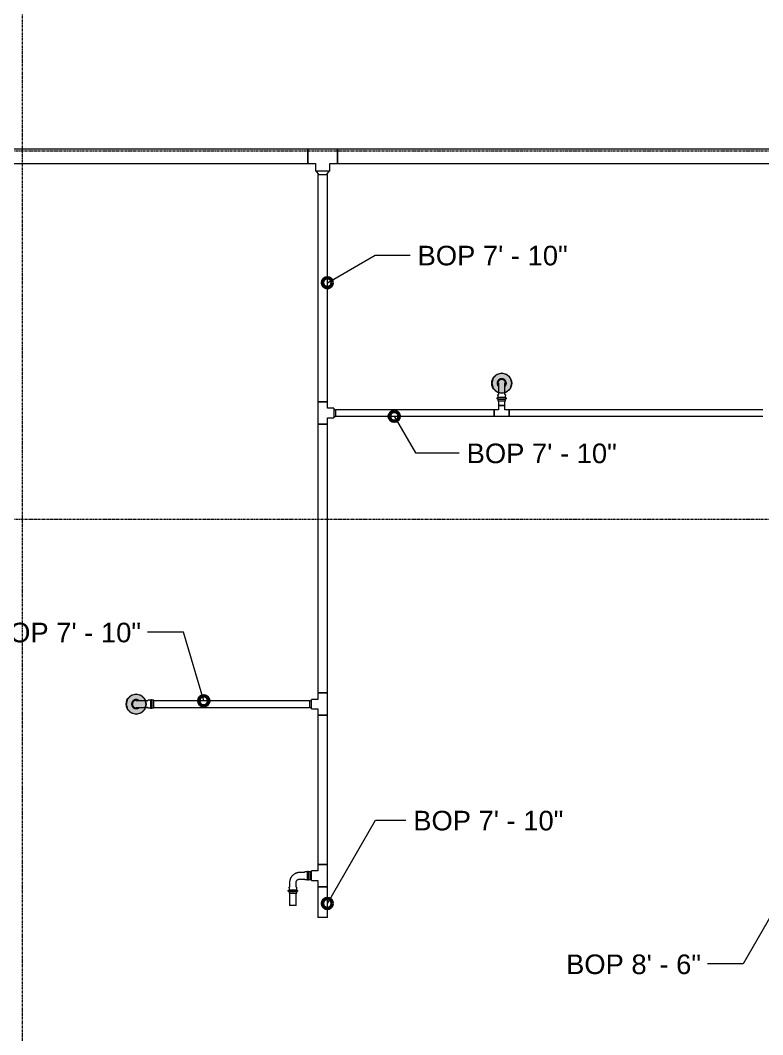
# Model space of a CAD drawing. Header units: inches. Extents: x -3679 to 241, y -496 to 1784.
# Drawn here: x -1012.4 to -863.2, y 95.4 to 299.3 of the extents above; entities that cross this region are included whole.
import ezdxf

# ---------------------------------------------------------------- set-up
doc = ezdxf.new("R2010")
doc.units = ezdxf.units.IN
doc.header["$MEASUREMENT"] = 0
doc.linetypes.add('Grid Line', pattern=[0.875, 0.5, -0.125, 0.125, -0.125])
for name, color, linetype, lineweight in [('A-ANNO-NOTE', 250, 'Continuous', 9), ('G-ANNO-DIMS', 251, 'Continuous', 9), ('P-PIPE', 1, 'Continuous', 9), ('P-PIPE-CNTR', 1, 'Continuous', 9), ('S-GRID', 8, 'Continuous', 9)]:
    doc.layers.add(name, color=color, linetype=linetype, lineweight=lineweight)
doc.styles.add('Arial', font='arial.ttf', dxfattribs={"height": 3.934132})

# ---------------------------------------------------------------- blocks, each defined once
blk = doc.blocks.new('Victaulic-VicPress316-Elbow 90-45deg Style P568_P571 - Standard-V1-SECOND LEVEL')
at = {"layer": 'P-PIPE'}
for p, q in [((-0.77, 3.52), (-0.77, 3.18)), ((0.77, 3.52), (-0.77, 3.52)), ((-0.77, 3.18), (0.77, 3.18)), ((-0.77, 2.89), (-0.77, 2.44)), ((-0.77, 2.89), (0.77, 2.89)), ((-0.66, 2.28), (-0.66, 1.39)), ((0.66, 1.39), (0.66, 2.28)), ((0.77, 3.18), (0.77, 3.52)), ((0.77, 2.44), (0.77, 2.89)), ((-3.18, 0.77), (-3.52, 0.77)), ((-3.52, 0.77), (-3.52, -0.77)), ((-3.18, -0.77), (-3.18, 0.77)), ((-2.44, 0.77), (-2.89, 0.77)), ((-2.89, -0.77), (-2.89, 0.77)), ((-1.39, 0.66), (-2.28, 0.66)), ((-3.52, -0.77), (-3.18, -0.77)), ((-2.89, -0.77), (-2.44, -0.77)), ((-2.28, -0.66), (-1.39, -0.66))]:
    blk.add_line(p, q, dxfattribs=at)
at = {"layer": 'P-PIPE', "flags": 128}
for points in [[(-0.77, 2.89), (-0.77, 2.89), (-0.78, 2.89), (-0.78, 2.89), (-0.79, 2.89), (-0.8, 2.89), (-0.8, 2.89), (-0.81, 2.9), (-0.81, 2.9), (-0.82, 2.9), (-0.82, 2.9), (-0.83, 2.9), (-0.83, 2.91), (-0.84, 2.91), (-0.84, 2.91), (-0.85, 2.92), (-0.85, 2.92), (-0.86, 2.92), (-0.86, 2.93), (-0.87, 2.93), (-0.87, 2.93), (-0.87, 2.94), (-0.88, 2.94), (-0.88, 2.95), (-0.89, 2.95), (-0.89, 2.96), (-0.89, 2.96), (-0.89, 2.97), (-0.9, 2.97), (-0.9, 2.98), (-0.9, 2.98), (-0.9, 2.99), (-0.91, 2.99), (-0.91, 3), (-0.91, 3.01), (-0.91, 3.01), (-0.91, 3.02), (-0.91, 3.02), (-0.91, 3.03), (-0.91, 3.03), (-0.91, 3.04), (-0.91, 3.05), (-0.91, 3.05), (-0.91, 3.06), (-0.91, 3.06), (-0.91, 3.07), (-0.91, 3.07), (-0.91, 3.08), (-0.9, 3.09), (-0.9, 3.09), (-0.9, 3.1), (-0.9, 3.1), (-0.89, 3.11), (-0.89, 3.11), (-0.89, 3.12), (-0.88, 3.12), (-0.88, 3.13), (-0.88, 3.13), (-0.87, 3.14), (-0.87, 3.14), (-0.86, 3.14), (-0.86, 3.15), (-0.86, 3.15), (-0.85, 3.15), (-0.85, 3.16), (-0.84, 3.16), (-0.84, 3.16), (-0.83, 3.17), (-0.83, 3.17), (-0.82, 3.17), (-0.82, 3.17), (-0.81, 3.17), (-0.8, 3.18), (-0.8, 3.18), (-0.79, 3.18), (-0.79, 3.18), (-0.78, 3.18), (-0.78, 3.18), (-0.77, 3.18), (-0.77, 3.18)], [(0.77, 3.18), (0.77, 3.18), (0.76, 3.18), (0.76, 3.18), (0.76, 3.18), (0.75, 3.18), (0.74, 3.18), (0.74, 3.18), (0.73, 3.18), (0.72, 3.18), (0.71, 3.18), (0.69, 3.18), (0.68, 3.18), (0.67, 3.18), (0.65, 3.18), (0.63, 3.18), (0.61, 3.18), (0.6, 3.18), (0.58, 3.18), (0.56, 3.18), (0.53, 3.18), (0.51, 3.18), (0.49, 3.18), (0.46, 3.18), (0.44, 3.18), (0.41, 3.18), (0.39, 3.18), (0.36, 3.18), (0.33, 3.18), (0.31, 3.18), (0.28, 3.18), (0.25, 3.18), (0.22, 3.18), (0.19, 3.18), (0.16, 3.18), (0.13, 3.18), (0.1, 3.18), (0.07, 3.18), (0.04, 3.18), (0.01, 3.18), (-0.02, 3.18), (-0.05, 3.18), (-0.08, 3.18), (-0.11, 3.18), (-0.14, 3.18), (-0.17, 3.18), (-0.2, 3.18), (-0.23, 3.18), (-0.26, 3.18), (-0.29, 3.18), (-0.32, 3.18), (-0.35, 3.18), (-0.37, 3.18), (-0.4, 3.18), (-0.43, 3.18), (-0.45, 3.18), (-0.48, 3.18), (-0.5, 3.18), (-0.52, 3.18), (-0.54, 3.18), (-0.57, 3.18), (-0.59, 3.18), (-0.6, 3.18), (-0.62, 3.18), (-0.64, 3.18), (-0.66, 3.18), (-0.67, 3.18), (-0.69, 3.18), (-0.7, 3.18), (-0.71, 3.18), (-0.72, 3.18), (-0.73, 3.18), (-0.74, 3.18), (-0.75, 3.18), (-0.75, 3.18), (-0.76, 3.18), (-0.76, 3.18), (-0.77, 3.18), (-0.77, 3.18), (-0.77, 3.18)], [(-0.77, 3.18), (-0.77, 3.18), (-0.76, 3.18), (-0.76, 3.18), (-0.76, 3.18), (-0.75, 3.18), (-0.74, 3.18), (-0.74, 3.18), (-0.73, 3.18)], [(-0.77, 2.89), (-0.77, 2.89), (-0.76, 2.89), (-0.76, 2.89), (-0.76, 2.89), (-0.75, 2.89), (-0.74, 2.89), (-0.74, 2.89), (-0.73, 2.89), (-0.72, 2.89), (-0.71, 2.89), (-0.69, 2.89), (-0.68, 2.89), (-0.67, 2.89), (-0.65, 2.89), (-0.63, 2.89), (-0.61, 2.89), (-0.6, 2.89), (-0.58, 2.89), (-0.56, 2.89), (-0.53, 2.89), (-0.51, 2.89), (-0.49, 2.89), (-0.46, 2.89), (-0.44, 2.89), (-0.41, 2.89), (-0.39, 2.89), (-0.36, 2.89), (-0.33, 2.89), (-0.31, 2.89), (-0.28, 2.89), (-0.25, 2.89), (-0.22, 2.89), (-0.19, 2.89), (-0.16, 2.89), (-0.13, 2.89), (-0.1, 2.89), (-0.07, 2.89), (-0.04, 2.89), (-0.01, 2.89), (0.02, 2.89), (0.05, 2.89), (0.08, 2.89), (0.11, 2.89), (0.14, 2.89), (0.17, 2.89), (0.2, 2.89), (0.23, 2.89), (0.26, 2.89), (0.29, 2.89), (0.32, 2.89), (0.35, 2.89), (0.37, 2.89), (0.4, 2.89), (0.43, 2.89), (0.45, 2.89), (0.48, 2.89), (0.5, 2.89), (0.52, 2.89), (0.54, 2.89), (0.57, 2.89), (0.59, 2.89), (0.6, 2.89), (0.62, 2.89), (0.64, 2.89), (0.66, 2.89), (0.67, 2.89), (0.69, 2.89), (0.7, 2.89), (0.71, 2.89), (0.72, 2.89), (0.73, 2.89), (0.74, 2.89), (0.75, 2.89), (0.75, 2.89), (0.76, 2.89), (0.76, 2.89), (0.77, 2.89), (0.77, 2.89), (0.77, 2.89)], [(-0.72, 2.89), (-0.73, 2.89), (-0.74, 2.89), (-0.75, 2.89), (-0.75, 2.89), (-0.76, 2.89), (-0.76, 2.89), (-0.77, 2.89), (-0.77, 2.89), (-0.77, 2.89)], [(-0.66, 2.22), (-0.67, 2.23), (-0.67, 2.23), (-0.68, 2.24), (-0.69, 2.25), (-0.7, 2.26), (-0.7, 2.27), (-0.71, 2.27), (-0.72, 2.28), (-0.72, 2.29), (-0.73, 2.3), (-0.73, 2.31), (-0.74, 2.32), (-0.74, 2.33), (-0.75, 2.34), (-0.75, 2.35), (-0.76, 2.36), (-0.76, 2.37), (-0.76, 2.38), (-0.76, 2.39), (-0.76, 2.4), (-0.77, 2.42), (-0.77, 2.43), (-0.77, 2.44), (-0.77, 2.44)], [(0.77, 2.44), (0.77, 2.43), (0.77, 2.42), (0.76, 2.41), (0.76, 2.4), (0.76, 2.38), (0.76, 2.37), (0.76, 2.36), (0.75, 2.35), (0.75, 2.34), (0.74, 2.33), (0.74, 2.32), (0.74, 2.31), (0.73, 2.3), (0.72, 2.29), (0.72, 2.29), (0.71, 2.28), (0.71, 2.27), (0.7, 2.26), (0.69, 2.25), (0.68, 2.24), (0.68, 2.24), (0.67, 2.23), (0.66, 2.22), (0.66, 2.22)], [(0.72, 3.18), (0.73, 3.18), (0.74, 3.18), (0.75, 3.18), (0.75, 3.18), (0.76, 3.18), (0.76, 3.18), (0.77, 3.18), (0.77, 3.18), (0.77, 3.18)], [(0.77, 2.89), (0.77, 2.89), (0.76, 2.89), (0.76, 2.89), (0.76, 2.89), (0.75, 2.89), (0.74, 2.89), (0.74, 2.89), (0.73, 2.89)], [(0.77, 3.18), (0.77, 3.18), (0.78, 3.18), (0.78, 3.18), (0.79, 3.18), (0.8, 3.18), (0.8, 3.18), (0.81, 3.18), (0.81, 3.17), (0.82, 3.17), (0.82, 3.17), (0.83, 3.17), (0.83, 3.17), (0.84, 3.16), (0.84, 3.16), (0.85, 3.16), (0.85, 3.15), (0.86, 3.15), (0.86, 3.15), (0.87, 3.14), (0.87, 3.14), (0.87, 3.13), (0.88, 3.13), (0.88, 3.12), (0.89, 3.12), (0.89, 3.11), (0.89, 3.11), (0.89, 3.1), (0.9, 3.1), (0.9, 3.09), (0.9, 3.09), (0.9, 3.08), (0.91, 3.08), (0.91, 3.07), (0.91, 3.07), (0.91, 3.06), (0.91, 3.05), (0.91, 3.05), (0.91, 3.04), (0.91, 3.04), (0.91, 3.03), (0.91, 3.03), (0.91, 3.02), (0.91, 3.01), (0.91, 3.01), (0.91, 3), (0.91, 3), (0.91, 2.99), (0.9, 2.99), (0.9, 2.98), (0.9, 2.98), (0.9, 2.97), (0.89, 2.97), (0.89, 2.96), (0.89, 2.96), (0.88, 2.95), (0.88, 2.95), (0.88, 2.94), (0.87, 2.94), (0.87, 2.93), (0.86, 2.93), (0.86, 2.92), (0.86, 2.92), (0.85, 2.92), (0.85, 2.91), (0.84, 2.91), (0.84, 2.91), (0.83, 2.91), (0.83, 2.9), (0.82, 2.9), (0.82, 2.9), (0.81, 2.9), (0.8, 2.9), (0.8, 2.89), (0.79, 2.89), (0.79, 2.89), (0.78, 2.89), (0.78, 2.89), (0.77, 2.89), (0.77, 2.89)], [(-3.18, 0.77), (-3.18, 0.77), (-3.18, 0.78), (-3.18, 0.78), (-3.18, 0.79), (-3.18, 0.8), (-3.18, 0.8), (-3.18, 0.81), (-3.17, 0.81), (-3.17, 0.82), (-3.17, 0.82), (-3.17, 0.83), (-3.17, 0.83), (-3.16, 0.84), (-3.16, 0.84), (-3.16, 0.85), (-3.15, 0.85), (-3.15, 0.86), (-3.15, 0.86), (-3.14, 0.87), (-3.14, 0.87), (-3.13, 0.87), (-3.13, 0.88), (-3.12, 0.88), (-3.12, 0.89), (-3.11, 0.89), (-3.11, 0.89), (-3.1, 0.89), (-3.1, 0.9), (-3.09, 0.9), (-3.09, 0.9), (-3.08, 0.9), (-3.08, 0.91), (-3.07, 0.91), (-3.07, 0.91), (-3.06, 0.91), (-3.05, 0.91), (-3.05, 0.91), (-3.04, 0.91), (-3.04, 0.91), (-3.03, 0.91), (-3.03, 0.91), (-3.02, 0.91), (-3.01, 0.91), (-3.01, 0.91), (-3, 0.91), (-3, 0.91), (-2.99, 0.91), (-2.99, 0.9), (-2.98, 0.9), (-2.98, 0.9), (-2.97, 0.9), (-2.97, 0.89), (-2.96, 0.89), (-2.96, 0.89), (-2.95, 0.88), (-2.95, 0.88), (-2.94, 0.88), (-2.94, 0.87), (-2.93, 0.87), (-2.93, 0.86), (-2.92, 0.86), (-2.92, 0.86), (-2.92, 0.85), (-2.91, 0.85), (-2.91, 0.84), (-2.91, 0.84), (-2.91, 0.83), (-2.9, 0.83), (-2.9, 0.82), (-2.9, 0.82), (-2.9, 0.81), (-2.9, 0.8), (-2.89, 0.8), (-2.89, 0.79), (-2.89, 0.79), (-2.89, 0.78), (-2.89, 0.78), (-2.89, 0.77), (-2.89, 0.77)], [(-3.18, 0.77), (-3.18, 0.77), (-3.18, 0.76), (-3.18, 0.76), (-3.18, 0.76), (-3.18, 0.75), (-3.18, 0.74), (-3.18, 0.74), (-3.18, 0.73), (-3.18, 0.72), (-3.18, 0.71), (-3.18, 0.69), (-3.18, 0.68), (-3.18, 0.67), (-3.18, 0.65), (-3.18, 0.63), (-3.18, 0.61), (-3.18, 0.6), (-3.18, 0.58), (-3.18, 0.56), (-3.18, 0.53), (-3.18, 0.51), (-3.18, 0.49), (-3.18, 0.46), (-3.18, 0.44), (-3.18, 0.41), (-3.18, 0.39), (-3.18, 0.36), (-3.18, 0.33), (-3.18, 0.31), (-3.18, 0.28), (-3.18, 0.25), (-3.18, 0.22), (-3.18, 0.19), (-3.18, 0.16), (-3.18, 0.13), (-3.18, 0.1), (-3.18, 0.07), (-3.18, 0.04), (-3.18, 0.01), (-3.18, -0.02), (-3.18, -0.05), (-3.18, -0.08), (-3.18, -0.11), (-3.18, -0.14), (-3.18, -0.17), (-3.18, -0.2), (-3.18, -0.23), (-3.18, -0.26), (-3.18, -0.29), (-3.18, -0.32), (-3.18, -0.35), (-3.18, -0.37), (-3.18, -0.4), (-3.18, -0.43), (-3.18, -0.45), (-3.18, -0.48), (-3.18, -0.5), (-3.18, -0.52), (-3.18, -0.54), (-3.18, -0.57), (-3.18, -0.59), (-3.18, -0.6), (-3.18, -0.62), (-3.18, -0.64), (-3.18, -0.66), (-3.18, -0.67), (-3.18, -0.69), (-3.18, -0.7), (-3.18, -0.71), (-3.18, -0.72), (-3.18, -0.73), (-3.18, -0.74), (-3.18, -0.75), (-3.18, -0.75), (-3.18, -0.76), (-3.18, -0.76), (-3.18, -0.77), (-3.18, -0.77), (-3.18, -0.77)], [(-3.18, 0.72), (-3.18, 0.73), (-3.18, 0.74), (-3.18, 0.75), (-3.18, 0.75), (-3.18, 0.76), (-3.18, 0.76), (-3.18, 0.77), (-3.18, 0.77), (-3.18, 0.77)], [(-2.89, -0.77), (-2.89, -0.77), (-2.89, -0.76), (-2.89, -0.76), (-2.89, -0.76), (-2.89, -0.75), (-2.89, -0.74), (-2.89, -0.74), (-2.89, -0.73), (-2.89, -0.72), (-2.89, -0.71), (-2.89, -0.69), (-2.89, -0.68), (-2.89, -0.67), (-2.89, -0.65), (-2.89, -0.63), (-2.89, -0.61), (-2.89, -0.6), (-2.89, -0.58), (-2.89, -0.56), (-2.89, -0.53), (-2.89, -0.51), (-2.89, -0.49), (-2.89, -0.46), (-2.89, -0.44), (-2.89, -0.41), (-2.89, -0.39), (-2.89, -0.36), (-2.89, -0.33), (-2.89, -0.31), (-2.89, -0.28), (-2.89, -0.25), (-2.89, -0.22), (-2.89, -0.19), (-2.89, -0.16), (-2.89, -0.13), (-2.89, -0.1), (-2.89, -0.07), (-2.89, -0.04), (-2.89, -0.01), (-2.89, 0.02), (-2.89, 0.05), (-2.89, 0.08), (-2.89, 0.11), (-2.89, 0.14), (-2.89, 0.17), (-2.89, 0.2), (-2.89, 0.23), (-2.89, 0.26), (-2.89, 0.29), (-2.89, 0.32), (-2.89, 0.35), (-2.89, 0.37), (-2.89, 0.4), (-2.89, 0.43), (-2.89, 0.45), (-2.89, 0.48), (-2.89, 0.5), (-2.89, 0.52), (-2.89, 0.54), (-2.89, 0.57), (-2.89, 0.59), (-2.89, 0.6), (-2.89, 0.62), (-2.89, 0.64), (-2.89, 0.66), (-2.89, 0.67), (-2.89, 0.69), (-2.89, 0.7), (-2.89, 0.71), (-2.89, 0.72), (-2.89, 0.73), (-2.89, 0.74), (-2.89, 0.75), (-2.89, 0.75), (-2.89, 0.76), (-2.89, 0.76), (-2.89, 0.77), (-2.89, 0.77), (-2.89, 0.77)], [(-2.89, 0.77), (-2.89, 0.77), (-2.89, 0.76), (-2.89, 0.76), (-2.89, 0.76), (-2.89, 0.75), (-2.89, 0.74), (-2.89, 0.74), (-2.89, 0.73)], [(-2.44, 0.77), (-2.43, 0.77), (-2.42, 0.77), (-2.41, 0.76), (-2.4, 0.76), (-2.38, 0.76), (-2.37, 0.76), (-2.36, 0.76), (-2.35, 0.75), (-2.34, 0.75), (-2.33, 0.74), (-2.32, 0.74), (-2.31, 0.74), (-2.3, 0.73), (-2.29, 0.72), (-2.29, 0.72), (-2.28, 0.71), (-2.27, 0.71), (-2.26, 0.7), (-2.25, 0.69), (-2.24, 0.68), (-2.24, 0.68), (-2.23, 0.67), (-2.22, 0.66), (-2.22, 0.66)], [(-0.66, 1.39), (-0.66, 1.36), (-0.66, 1.33), (-0.66, 1.3), (-0.67, 1.28), (-0.67, 1.25), (-0.68, 1.22), (-0.69, 1.19), (-0.69, 1.16), (-0.7, 1.13), (-0.72, 1.11), (-0.73, 1.08), (-0.74, 1.05), (-0.75, 1.03), (-0.77, 1), (-0.79, 0.98), (-0.8, 0.95), (-0.82, 0.93), (-0.84, 0.91), (-0.86, 0.89), (-0.88, 0.87), (-0.9, 0.85), (-0.92, 0.83), (-0.95, 0.81), (-0.97, 0.79), (-1, 0.77), (-1.02, 0.76), (-1.05, 0.74), (-1.07, 0.73), (-1.1, 0.72), (-1.13, 0.71), (-1.15, 0.7), (-1.18, 0.69), (-1.21, 0.68), (-1.24, 0.67), (-1.27, 0.67), (-1.3, 0.66), (-1.33, 0.66), (-1.36, 0.66), (-1.39, 0.66), (-1.39, 0.66)], [(-1.39, -0.66), (-1.31, -0.66), (-1.23, -0.65), (-1.15, -0.64), (-1.07, -0.63), (-0.99, -0.62), (-0.91, -0.6), (-0.83, -0.58), (-0.75, -0.55), (-0.67, -0.53), (-0.59, -0.5), (-0.52, -0.46), (-0.45, -0.43), (-0.37, -0.39), (-0.3, -0.34), (-0.24, -0.3), (-0.17, -0.25), (-0.1, -0.2), (-0.04, -0.15), (0.02, -0.09), (0.08, -0.04), (0.13, 0.02), (0.19, 0.09), (0.24, 0.15), (0.29, 0.22), (0.33, 0.29), (0.38, 0.35), (0.42, 0.43), (0.45, 0.5), (0.49, 0.57), (0.52, 0.65), (0.55, 0.73), (0.57, 0.81), (0.59, 0.88), (0.61, 0.96), (0.63, 1.04), (0.64, 1.13), (0.65, 1.21), (0.65, 1.29), (0.66, 1.37), (0.66, 1.39)], [(-3.18, -0.77), (-3.18, -0.77), (-3.18, -0.76), (-3.18, -0.76), (-3.18, -0.76), (-3.18, -0.75), (-3.18, -0.74), (-3.18, -0.74), (-3.18, -0.73)], [(-2.89, -0.77), (-2.89, -0.77), (-2.89, -0.78), (-2.89, -0.78), (-2.89, -0.79), (-2.89, -0.8), (-2.89, -0.8), (-2.9, -0.81), (-2.9, -0.81), (-2.9, -0.82), (-2.9, -0.82), (-2.9, -0.83), (-2.91, -0.83), (-2.91, -0.84), (-2.91, -0.84), (-2.92, -0.85), (-2.92, -0.85), (-2.92, -0.86), (-2.93, -0.86), (-2.93, -0.87), (-2.93, -0.87), (-2.94, -0.87), (-2.94, -0.88), (-2.95, -0.88), (-2.95, -0.89), (-2.96, -0.89), (-2.96, -0.89), (-2.97, -0.89), (-2.97, -0.9), (-2.98, -0.9), (-2.98, -0.9), (-2.99, -0.9), (-2.99, -0.91), (-3, -0.91), (-3.01, -0.91), (-3.01, -0.91), (-3.02, -0.91), (-3.02, -0.91), (-3.03, -0.91), (-3.03, -0.91), (-3.04, -0.91), (-3.05, -0.91), (-3.05, -0.91), (-3.06, -0.91), (-3.06, -0.91), (-3.07, -0.91), (-3.07, -0.91), (-3.08, -0.91), (-3.09, -0.9), (-3.09, -0.9), (-3.1, -0.9), (-3.1, -0.9), (-3.11, -0.89), (-3.11, -0.89), (-3.12, -0.89), (-3.12, -0.88), (-3.13, -0.88), (-3.13, -0.88), (-3.14, -0.87), (-3.14, -0.87), (-3.14, -0.86), (-3.15, -0.86), (-3.15, -0.86), (-3.15, -0.85), (-3.16, -0.85), (-3.16, -0.84), (-3.16, -0.84), (-3.17, -0.83), (-3.17, -0.83), (-3.17, -0.82), (-3.17, -0.82), (-3.17, -0.81), (-3.18, -0.8), (-3.18, -0.8), (-3.18, -0.79), (-3.18, -0.79), (-3.18, -0.78), (-3.18, -0.78), (-3.18, -0.77), (-3.18, -0.77)], [(-2.89, -0.72), (-2.89, -0.73), (-2.89, -0.74), (-2.89, -0.75), (-2.89, -0.75), (-2.89, -0.76), (-2.89, -0.76), (-2.89, -0.77), (-2.89, -0.77), (-2.89, -0.77)], [(-2.22, -0.66), (-2.23, -0.67), (-2.23, -0.67), (-2.24, -0.68), (-2.25, -0.69), (-2.26, -0.7), (-2.27, -0.7), (-2.27, -0.71), (-2.28, -0.72), (-2.29, -0.72), (-2.3, -0.73), (-2.31, -0.73), (-2.32, -0.74), (-2.33, -0.74), (-2.34, -0.75), (-2.35, -0.75), (-2.36, -0.76), (-2.37, -0.76), (-2.38, -0.76), (-2.39, -0.76), (-2.4, -0.76), (-2.42, -0.77), (-2.43, -0.77), (-2.44, -0.77), (-2.44, -0.77)]]:
    blk.add_lwpolyline(points, dxfattribs=at)
blk = doc.blocks.new('Victaulic-VicPress316-Elbow 90-45deg Style P568_P571 - Standard-V2-SECOND LEVEL')
at = {"layer": 'P-PIPE'}
for p, q in [((-3203.81, 730.05), (-3203.81, 729.6)), ((-3203.7, 731.1), (-3203.7, 730.2)), ((-3202.39, 730.21), (-3202.39, 731.1)), ((-3202.28, 729.6), (-3202.28, 730.05)), ((-3203.05, 729.6), (-3203.81, 729.6)), ((-3203.81, 729.31), (-3203.81, 728.97)), ((-3203.05, 729.31), (-3203.81, 729.31)), ((-3203.81, 728.97), (-3203.05, 728.97)), ((-3202.28, 729.6), (-3203.05, 729.6)), ((-3202.28, 729.31), (-3203.05, 729.31)), ((-3203.05, 728.97), (-3202.28, 728.97)), ((-3202.28, 728.97), (-3202.28, 729.31))]:
    blk.add_line(p, q, dxfattribs=at)
at = {"layer": 'P-PIPE', "flags": 128}
for points in [[(-3203.05, 733.4), (-3203.08, 733.4), (-3203.12, 733.4), (-3203.16, 733.4), (-3203.19, 733.39), (-3203.23, 733.38), (-3203.26, 733.38), (-3203.3, 733.37), (-3203.33, 733.36), (-3203.37, 733.34), (-3203.4, 733.33), (-3203.43, 733.32), (-3203.47, 733.3), (-3203.5, 733.28), (-3203.53, 733.26), (-3203.56, 733.24), (-3203.59, 733.22), (-3203.62, 733.2), (-3203.65, 733.18), (-3203.67, 733.15), (-3203.7, 733.13), (-3203.73, 733.1), (-3203.75, 733.07), (-3203.77, 733.04), (-3203.79, 733.01), (-3203.81, 732.98), (-3203.83, 732.95), (-3203.85, 732.92), (-3203.87, 732.89), (-3203.88, 732.85), (-3203.9, 732.82), (-3203.91, 732.79), (-3203.92, 732.75), (-3203.93, 732.72), (-3203.94, 732.68), (-3203.94, 732.65), (-3203.95, 732.61), (-3203.95, 732.57), (-3203.96, 732.54), (-3203.96, 732.5), (-3203.96, 732.46), (-3203.96, 732.43), (-3203.95, 732.39), (-3203.95, 732.35), (-3203.94, 732.32), (-3203.93, 732.28), (-3203.93, 732.25), (-3203.91, 732.21), (-3203.9, 732.18), (-3203.89, 732.14), (-3203.88, 732.11), (-3203.86, 732.08), (-3203.84, 732.05), (-3203.82, 732.01), (-3203.8, 731.98), (-3203.78, 731.95), (-3203.76, 731.92), (-3203.74, 731.9), (-3203.71, 731.87)], [(-3203.05, 733.26), (-3203.08, 733.26), (-3203.11, 733.25), (-3203.14, 733.25), (-3203.17, 733.25), (-3203.2, 733.24), (-3203.23, 733.23), (-3203.26, 733.23), (-3203.29, 733.22), (-3203.32, 733.21), (-3203.34, 733.2), (-3203.37, 733.18), (-3203.4, 733.17), (-3203.43, 733.16), (-3203.45, 733.14), (-3203.48, 733.12), (-3203.5, 733.1), (-3203.53, 733.09), (-3203.55, 733.07), (-3203.57, 733.05), (-3203.6, 733.02), (-3203.62, 733), (-3203.64, 732.98), (-3203.66, 732.95), (-3203.67, 732.93), (-3203.69, 732.9), (-3203.71, 732.88), (-3203.72, 732.85), (-3203.74, 732.82), (-3203.75, 732.8), (-3203.76, 732.77), (-3203.77, 732.74), (-3203.78, 732.71), (-3203.79, 732.68), (-3203.8, 732.65), (-3203.8, 732.62), (-3203.81, 732.59), (-3203.81, 732.56), (-3203.81, 732.53), (-3203.81, 732.5), (-3203.81, 732.47), (-3203.81, 732.44), (-3203.81, 732.41), (-3203.8, 732.38), (-3203.8, 732.35), (-3203.79, 732.32), (-3203.78, 732.29), (-3203.78, 732.26), (-3203.77, 732.23), (-3203.76, 732.2), (-3203.74, 732.17), (-3203.73, 732.14), (-3203.72, 732.12), (-3203.7, 732.1)], [(-3203.7, 732.49), (-3203.7, 732.49), (-3203.7, 732.49), (-3203.7, 732.48), (-3203.7, 732.47), (-3203.7, 732.46), (-3203.7, 732.45), (-3203.7, 732.44), (-3203.7, 732.42), (-3203.7, 732.4), (-3203.7, 732.38), (-3203.7, 732.36), (-3203.7, 732.33), (-3203.7, 732.31), (-3203.7, 732.28), (-3203.7, 732.25), (-3203.7, 732.21), (-3203.7, 732.18), (-3203.7, 732.14), (-3203.7, 732.11), (-3203.7, 732.07), (-3203.7, 732.03), (-3203.7, 731.98), (-3203.7, 731.94), (-3203.7, 731.9), (-3203.7, 731.85), (-3203.7, 731.8), (-3203.7, 731.75), (-3203.7, 731.7), (-3203.7, 731.65), (-3203.7, 731.6), (-3203.7, 731.55), (-3203.7, 731.5), (-3203.7, 731.44), (-3203.7, 731.39), (-3203.7, 731.33), (-3203.7, 731.28), (-3203.7, 731.22), (-3203.7, 731.17), (-3203.7, 731.11), (-3203.7, 731.1)], [(-3202.39, 731.86), (-3202.37, 731.88), (-3202.34, 731.91), (-3202.32, 731.94), (-3202.3, 731.97), (-3202.28, 732), (-3202.26, 732.03), (-3202.24, 732.06), (-3202.23, 732.09), (-3202.21, 732.13), (-3202.2, 732.16), (-3202.18, 732.19), (-3202.17, 732.23), (-3202.16, 732.26), (-3202.15, 732.3), (-3202.15, 732.33), (-3202.14, 732.37), (-3202.14, 732.41), (-3202.14, 732.44), (-3202.13, 732.48), (-3202.13, 732.52), (-3202.14, 732.55), (-3202.14, 732.59), (-3202.14, 732.63), (-3202.15, 732.66), (-3202.16, 732.7), (-3202.17, 732.73), (-3202.18, 732.77), (-3202.19, 732.8), (-3202.2, 732.84), (-3202.22, 732.87), (-3202.23, 732.9), (-3202.25, 732.93), (-3202.27, 732.97), (-3202.29, 733), (-3202.31, 733.03), (-3202.33, 733.06), (-3202.35, 733.08), (-3202.38, 733.11), (-3202.4, 733.14), (-3202.43, 733.16), (-3202.46, 733.19), (-3202.49, 733.21), (-3202.51, 733.23), (-3202.55, 733.25), (-3202.58, 733.27), (-3202.61, 733.29), (-3202.64, 733.31), (-3202.67, 733.32), (-3202.71, 733.34), (-3202.74, 733.35), (-3202.78, 733.36), (-3202.81, 733.37), (-3202.85, 733.38), (-3202.88, 733.39), (-3202.92, 733.39), (-3202.95, 733.4), (-3202.99, 733.4), (-3203.03, 733.4), (-3203.05, 733.4)], [(-3202.39, 732.1), (-3202.37, 732.13), (-3202.36, 732.16), (-3202.34, 732.18), (-3202.33, 732.21), (-3202.32, 732.24), (-3202.31, 732.27), (-3202.3, 732.3), (-3202.3, 732.33), (-3202.29, 732.36), (-3202.29, 732.39), (-3202.28, 732.42), (-3202.28, 732.45), (-3202.28, 732.48), (-3202.28, 732.51), (-3202.28, 732.54), (-3202.28, 732.57), (-3202.29, 732.6), (-3202.29, 732.63), (-3202.3, 732.66), (-3202.31, 732.69), (-3202.32, 732.72), (-3202.33, 732.75), (-3202.34, 732.78), (-3202.35, 732.81), (-3202.36, 732.84), (-3202.38, 732.86), (-3202.39, 732.89), (-3202.41, 732.92), (-3202.43, 732.94), (-3202.44, 732.97), (-3202.46, 732.99), (-3202.48, 733.01), (-3202.51, 733.03), (-3202.53, 733.06), (-3202.55, 733.08), (-3202.58, 733.09), (-3202.6, 733.11), (-3202.62, 733.13), (-3202.65, 733.15), (-3202.68, 733.16), (-3202.7, 733.18), (-3202.73, 733.19), (-3202.76, 733.2), (-3202.79, 733.21), (-3202.82, 733.22), (-3202.85, 733.23), (-3202.88, 733.24), (-3202.91, 733.24), (-3202.94, 733.25), (-3202.97, 733.25), (-3203, 733.26), (-3203.03, 733.26), (-3203.05, 733.26)], [(-3202.39, 731.1), (-3202.39, 731.15), (-3202.39, 731.21), (-3202.39, 731.26), (-3202.39, 731.32), (-3202.39, 731.37), (-3202.39, 731.43), (-3202.39, 731.48), (-3202.39, 731.54), (-3202.39, 731.59), (-3202.39, 731.64), (-3202.39, 731.69), (-3202.39, 731.74), (-3202.39, 731.79), (-3202.39, 731.84), (-3202.39, 731.88), (-3202.39, 731.93), (-3202.39, 731.97), (-3202.39, 732.02), (-3202.39, 732.06), (-3202.39, 732.1), (-3202.39, 732.13), (-3202.39, 732.17), (-3202.39, 732.21), (-3202.39, 732.24), (-3202.39, 732.27), (-3202.39, 732.3), (-3202.39, 732.33), (-3202.39, 732.35), (-3202.39, 732.37), (-3202.39, 732.4), (-3202.39, 732.41), (-3202.39, 732.43), (-3202.39, 732.45), (-3202.39, 732.46), (-3202.39, 732.47), (-3202.39, 732.48), (-3202.39, 732.48), (-3202.39, 732.49), (-3202.39, 732.49), (-3202.39, 732.49)], [(-3203.81, 730.05), (-3203.81, 730.06), (-3203.81, 730.07), (-3203.81, 730.08), (-3203.81, 730.09), (-3203.81, 730.11), (-3203.8, 730.12), (-3203.8, 730.13), (-3203.8, 730.14), (-3203.8, 730.15), (-3203.79, 730.16), (-3203.79, 730.17), (-3203.78, 730.18), (-3203.78, 730.19), (-3203.77, 730.2), (-3203.76, 730.2), (-3203.76, 730.21), (-3203.75, 730.22), (-3203.74, 730.23), (-3203.74, 730.24), (-3203.73, 730.25), (-3203.72, 730.25), (-3203.71, 730.26), (-3203.71, 730.27), (-3203.7, 730.27)], [(-3202.39, 730.27), (-3202.38, 730.26), (-3202.37, 730.26), (-3202.36, 730.25), (-3202.36, 730.24), (-3202.35, 730.23), (-3202.34, 730.22), (-3202.33, 730.22), (-3202.33, 730.21), (-3202.32, 730.2), (-3202.32, 730.19), (-3202.31, 730.18), (-3202.31, 730.17), (-3202.3, 730.16), (-3202.3, 730.15), (-3202.29, 730.14), (-3202.29, 730.13), (-3202.29, 730.12), (-3202.29, 730.11), (-3202.28, 730.1), (-3202.28, 730.09), (-3202.28, 730.07), (-3202.28, 730.06), (-3202.28, 730.05), (-3202.28, 730.05)], [(-3203.81, 729.31), (-3203.82, 729.31), (-3203.82, 729.31), (-3203.83, 729.31), (-3203.84, 729.31), (-3203.84, 729.31), (-3203.85, 729.31), (-3203.85, 729.31), (-3203.86, 729.32), (-3203.86, 729.32), (-3203.87, 729.32), (-3203.87, 729.32), (-3203.88, 729.32), (-3203.88, 729.33), (-3203.89, 729.33), (-3203.89, 729.33), (-3203.9, 729.34), (-3203.9, 729.34), (-3203.91, 729.34), (-3203.91, 729.35), (-3203.92, 729.35), (-3203.92, 729.36), (-3203.92, 729.36), (-3203.93, 729.37), (-3203.93, 729.37), (-3203.93, 729.38), (-3203.94, 729.38), (-3203.94, 729.39), (-3203.94, 729.39), (-3203.95, 729.4), (-3203.95, 729.4), (-3203.95, 729.41), (-3203.95, 729.41), (-3203.95, 729.42), (-3203.95, 729.42), (-3203.96, 729.43), (-3203.96, 729.44), (-3203.96, 729.44), (-3203.96, 729.45), (-3203.96, 729.45), (-3203.96, 729.46), (-3203.96, 729.46), (-3203.96, 729.47), (-3203.96, 729.48), (-3203.96, 729.48), (-3203.95, 729.49), (-3203.95, 729.49), (-3203.95, 729.5), (-3203.95, 729.5), (-3203.95, 729.51), (-3203.94, 729.51), (-3203.94, 729.52), (-3203.94, 729.52), (-3203.94, 729.53), (-3203.93, 729.53), (-3203.93, 729.54), (-3203.93, 729.54), (-3203.92, 729.55), (-3203.92, 729.55), (-3203.92, 729.56), (-3203.91, 729.56), (-3203.91, 729.57), (-3203.9, 729.57), (-3203.9, 729.57), (-3203.89, 729.58), (-3203.89, 729.58), (-3203.88, 729.58), (-3203.88, 729.58), (-3203.87, 729.59), (-3203.87, 729.59), (-3203.86, 729.59), (-3203.86, 729.59), (-3203.85, 729.59), (-3203.84, 729.6), (-3203.84, 729.6), (-3203.83, 729.6), (-3203.83, 729.6), (-3203.82, 729.6), (-3203.82, 729.6), (-3203.81, 729.6)], [(-3203.05, 729.6), (-3203.08, 729.6), (-3203.11, 729.6), (-3203.14, 729.6), (-3203.17, 729.6), (-3203.2, 729.6), (-3203.23, 729.6), (-3203.26, 729.6), (-3203.29, 729.6), (-3203.32, 729.6), (-3203.34, 729.6), (-3203.37, 729.6), (-3203.4, 729.6), (-3203.43, 729.6), (-3203.45, 729.6), (-3203.48, 729.6), (-3203.5, 729.6), (-3203.53, 729.6), (-3203.55, 729.6), (-3203.57, 729.6), (-3203.6, 729.6), (-3203.62, 729.6), (-3203.64, 729.6), (-3203.66, 729.6), (-3203.67, 729.6), (-3203.69, 729.6), (-3203.71, 729.6), (-3203.72, 729.6), (-3203.74, 729.6), (-3203.75, 729.6), (-3203.76, 729.6), (-3203.77, 729.6), (-3203.78, 729.6), (-3203.79, 729.6), (-3203.8, 729.6), (-3203.8, 729.6), (-3203.81, 729.6), (-3203.81, 729.6), (-3203.81, 729.6), (-3203.81, 729.6), (-3203.81, 729.6)], [(-3203.81, 729.6), (-3203.81, 729.6), (-3203.81, 729.6), (-3203.81, 729.6), (-3203.8, 729.6), (-3203.8, 729.6), (-3203.79, 729.6), (-3203.78, 729.6), (-3203.77, 729.6)], [(-3203.77, 729.31), (-3203.78, 729.31), (-3203.79, 729.31), (-3203.8, 729.31), (-3203.8, 729.31), (-3203.81, 729.31), (-3203.81, 729.31), (-3203.81, 729.31), (-3203.81, 729.31), (-3203.81, 729.31)], [(-3203.81, 729.31), (-3203.81, 729.31), (-3203.81, 729.31), (-3203.81, 729.31), (-3203.8, 729.31), (-3203.8, 729.31), (-3203.79, 729.31), (-3203.78, 729.31), (-3203.77, 729.31), (-3203.76, 729.31), (-3203.75, 729.31), (-3203.74, 729.31), (-3203.73, 729.31), (-3203.71, 729.31), (-3203.7, 729.31), (-3203.68, 729.31), (-3203.66, 729.31), (-3203.64, 729.31), (-3203.62, 729.31), (-3203.6, 729.31), (-3203.58, 729.31), (-3203.56, 729.31), (-3203.53, 729.31), (-3203.51, 729.31), (-3203.49, 729.31), (-3203.46, 729.31), (-3203.43, 729.31), (-3203.41, 729.31), (-3203.38, 729.31), (-3203.35, 729.31), (-3203.32, 729.31), (-3203.29, 729.31), (-3203.27, 729.31), (-3203.24, 729.31), (-3203.21, 729.31), (-3203.18, 729.31), (-3203.15, 729.31), (-3203.12, 729.31), (-3203.08, 729.31), (-3203.05, 729.31), (-3203.05, 729.31)], [(-3202.28, 729.6), (-3202.28, 729.6), (-3202.28, 729.6), (-3202.29, 729.6), (-3202.29, 729.6), (-3202.29, 729.6), (-3202.3, 729.6), (-3202.31, 729.6), (-3202.32, 729.6), (-3202.33, 729.6), (-3202.34, 729.6), (-3202.35, 729.6), (-3202.37, 729.6), (-3202.38, 729.6), (-3202.4, 729.6), (-3202.41, 729.6), (-3202.43, 729.6), (-3202.45, 729.6), (-3202.47, 729.6), (-3202.49, 729.6), (-3202.51, 729.6), (-3202.53, 729.6), (-3202.56, 729.6), (-3202.58, 729.6), (-3202.61, 729.6), (-3202.63, 729.6), (-3202.66, 729.6), (-3202.68, 729.6), (-3202.71, 729.6), (-3202.74, 729.6), (-3202.77, 729.6), (-3202.8, 729.6), (-3202.83, 729.6), (-3202.86, 729.6), (-3202.89, 729.6), (-3202.92, 729.6), (-3202.95, 729.6), (-3202.98, 729.6), (-3203.01, 729.6), (-3203.04, 729.6), (-3203.05, 729.6)], [(-3203.05, 729.31), (-3203.02, 729.31), (-3202.98, 729.31), (-3202.95, 729.31), (-3202.92, 729.31), (-3202.89, 729.31), (-3202.86, 729.31), (-3202.83, 729.31), (-3202.8, 729.31), (-3202.78, 729.31), (-3202.75, 729.31), (-3202.72, 729.31), (-3202.69, 729.31), (-3202.67, 729.31), (-3202.64, 729.31), (-3202.61, 729.31), (-3202.59, 729.31), (-3202.56, 729.31), (-3202.54, 729.31), (-3202.52, 729.31), (-3202.5, 729.31), (-3202.48, 729.31), (-3202.46, 729.31), (-3202.44, 729.31), (-3202.42, 729.31), (-3202.4, 729.31), (-3202.39, 729.31), (-3202.37, 729.31), (-3202.36, 729.31), (-3202.34, 729.31), (-3202.33, 729.31), (-3202.32, 729.31), (-3202.31, 729.31), (-3202.3, 729.31), (-3202.3, 729.31), (-3202.29, 729.31), (-3202.29, 729.31), (-3202.28, 729.31), (-3202.28, 729.31), (-3202.28, 729.31), (-3202.28, 729.31)], [(-3202.32, 729.6), (-3202.31, 729.6), (-3202.3, 729.6), (-3202.3, 729.6), (-3202.29, 729.6), (-3202.29, 729.6), (-3202.28, 729.6), (-3202.28, 729.6), (-3202.28, 729.6), (-3202.28, 729.6)], [(-3202.28, 729.31), (-3202.28, 729.31), (-3202.28, 729.31), (-3202.29, 729.31), (-3202.29, 729.31), (-3202.29, 729.31), (-3202.3, 729.31), (-3202.31, 729.31), (-3202.32, 729.31)], [(-3202.28, 729.6), (-3202.27, 729.6), (-3202.27, 729.6), (-3202.26, 729.6), (-3202.26, 729.6), (-3202.25, 729.6), (-3202.24, 729.6), (-3202.24, 729.59), (-3202.23, 729.59), (-3202.23, 729.59), (-3202.22, 729.59), (-3202.22, 729.59), (-3202.21, 729.58), (-3202.21, 729.58), (-3202.2, 729.58), (-3202.2, 729.57), (-3202.19, 729.57), (-3202.19, 729.57), (-3202.18, 729.56), (-3202.18, 729.56), (-3202.18, 729.56), (-3202.17, 729.55), (-3202.17, 729.55), (-3202.16, 729.54), (-3202.16, 729.54), (-3202.16, 729.53), (-3202.15, 729.53), (-3202.15, 729.52), (-3202.15, 729.52), (-3202.15, 729.51), (-3202.14, 729.51), (-3202.14, 729.5), (-3202.14, 729.5), (-3202.14, 729.49), (-3202.14, 729.48), (-3202.14, 729.48), (-3202.14, 729.47), (-3202.13, 729.47), (-3202.13, 729.46), (-3202.13, 729.46), (-3202.13, 729.45), (-3202.13, 729.44), (-3202.13, 729.44), (-3202.14, 729.43), (-3202.14, 729.43), (-3202.14, 729.42), (-3202.14, 729.42), (-3202.14, 729.41), (-3202.14, 729.4), (-3202.14, 729.4), (-3202.15, 729.39), (-3202.15, 729.39), (-3202.15, 729.38), (-3202.16, 729.38), (-3202.16, 729.37), (-3202.16, 729.37), (-3202.17, 729.36), (-3202.17, 729.36), (-3202.17, 729.35), (-3202.18, 729.35), (-3202.18, 729.35), (-3202.19, 729.34), (-3202.19, 729.34), (-3202.19, 729.34), (-3202.2, 729.33), (-3202.2, 729.33), (-3202.21, 729.33), (-3202.21, 729.32), (-3202.22, 729.32), (-3202.23, 729.32), (-3202.23, 729.32), (-3202.24, 729.32), (-3202.24, 729.31), (-3202.25, 729.31), (-3202.25, 729.31), (-3202.26, 729.31), (-3202.26, 729.31), (-3202.27, 729.31), (-3202.28, 729.31), (-3202.28, 729.31)]]:
    blk.add_lwpolyline(points, dxfattribs=at)

msp = doc.modelspace()

# ---------------------------------------------------------------- hatches: boundary and pattern name
at = {"layer": 'A-ANNO-NOTE'}
h = msp.add_hatch(color=256, dxfattribs=at)
edge = h.paths.add_edge_path(flags=0)
edge.add_arc((-915.62, 226.36), 2, 0, 360)
for points in [[(-915.62, 224.36), (-914.62, 224.63), (-913.89, 225.36), (-913.62, 226.36), (-913.89, 227.36), (-914.62, 228.1), (-915.62, 228.36), (-916.62, 228.1), (-917.36, 227.36), (-917.62, 226.36), (-917.36, 225.36), (-916.62, 224.63)], [(-989.12, 159.86), (-988.12, 160.13), (-987.39, 160.86), (-987.12, 161.86), (-987.39, 162.86), (-988.12, 163.6), (-989.12, 163.86), (-990.12, 163.6), (-990.86, 162.86), (-991.12, 161.86), (-990.86, 160.86), (-990.12, 160.13)]]:
    msp.add_hatch(color=256, dxfattribs=at).paths.add_polyline_path(points, flags=0)
h = msp.add_hatch(color=256, dxfattribs=at)
edge = h.paths.add_edge_path(flags=0)
edge.add_arc((-989.12, 161.86), 2, 0, 360)

# ---------------------------------------------------------------- linework, layer by layer
for p, q in [((-917.36, 227.36), (-917.62, 226.36)), ((-917.62, 226.36), (-917.36, 225.36)), ((-916.62, 228.1), (-917.36, 227.36)), ((-915.62, 228.36), (-916.62, 228.1)), ((-914.62, 228.1), (-915.62, 228.36)), ((-913.89, 227.36), (-914.62, 228.1)), ((-913.62, 226.36), (-913.89, 227.36)), ((-913.89, 225.36), (-913.62, 226.36)), ((-917.36, 225.36), (-916.62, 224.63)), ((-916.62, 224.63), (-915.62, 224.36)), ((-915.62, 224.36), (-914.62, 224.63)), ((-914.62, 224.63), (-913.89, 225.36)), ((-990.12, 163.6), (-990.86, 162.86)), ((-989.12, 163.86), (-990.12, 163.6)), ((-988.12, 163.6), (-989.12, 163.86)), ((-987.39, 162.86), (-988.12, 163.6)), ((-990.86, 162.86), (-991.12, 161.86)), ((-991.12, 161.86), (-990.86, 160.86)), ((-987.12, 161.86), (-987.39, 162.86)), ((-987.39, 160.86), (-987.12, 161.86)), ((-990.86, 160.86), (-990.12, 160.13)), ((-990.12, 160.13), (-989.12, 159.86)), ((-989.12, 159.86), (-988.12, 160.13)), ((-988.12, 160.13), (-987.39, 160.86))]:
    msp.add_line(p, q, dxfattribs=at)
for centre in [(-915.62, 226.36), (-989.12, 161.86)]:
    msp.add_circle(centre, 2, dxfattribs=at)
at = {"layer": 'G-ANNO-DIMS'}
for p, q in [((-950.68, 246.57), (-941.07, 252.12)), ((-941.07, 252.12), (-934.04, 252.12)), ((-937.23, 219.71), (-932.99, 212.36)), ((-932.99, 212.36), (-924.17, 212.36)), ((-979.6, 176.35), (-986.86, 176.35)), ((-975.54, 162.52), (-979.6, 176.35)), ((-950.68, 121.79), (-941, 138.54)), ((-941, 138.54), (-934.91, 138.54)), ((-860.29, 121.36), (-867.05, 109.66)), ((-867.05, 109.66), (-874.26, 109.66))]:
    msp.add_line(p, q, dxfattribs=at)
at = {"layer": 'G-ANNO-DIMS', "lineweight": 50}
for centre in [(-950.68, 246.57), (-937.23, 219.71), (-975.54, 162.52), (-950.68, 121.79)]:
    msp.add_circle(centre, 1, dxfattribs=at)
at = {"layer": 'P-PIPE'}
for p, q in [((-954.62, 273.44), (-1069.63, 273.44)), ((-948.63, 273.44), (-954.62, 273.44)), ((-954.62, 273.44), (-954.62, 271.28)), ((-954.62, 273.25), (-954.62, 273.39)), ((-954.62, 273.02), (-954.62, 273.24)), ((-731.48, 273.44), (-948.63, 273.44)), ((-948.63, 271.28), (-948.63, 273.44)), ((-948.63, 273.39), (-948.63, 273.25)), ((-948.63, 273.24), (-948.63, 273.02)), ((-954.62, 272.72), (-954.62, 273.02)), ((-954.62, 272.37), (-954.62, 272.72)), ((-954.62, 271.63), (-954.62, 272.37)), ((-954.62, 271.28), (-954.62, 271.63)), ((-954.62, 270.98), (-954.62, 271.28)), ((-954.62, 271.28), (-954.62, 270.56)), ((-948.63, 273.02), (-948.63, 272.72)), ((-948.63, 272.72), (-948.63, 272.37)), ((-948.63, 272.37), (-948.63, 271.63)), ((-948.63, 271.63), (-948.63, 271.28)), ((-948.63, 271.28), (-948.63, 270.98)), ((-948.63, 270.56), (-948.63, 271.28)), ((-1069.63, 270.56), (-954.62, 270.56)), ((-954.62, 270.76), (-954.62, 270.98)), ((-954.62, 270.61), (-954.62, 270.75)), ((-954.62, 270.56), (-953.06, 270.56)), ((-953.06, 270.56), (-953.06, 269.01)), ((-950.19, 270.56), (-948.63, 270.56)), ((-950.19, 269.01), (-950.19, 270.56)), ((-948.63, 270.98), (-948.63, 270.76)), ((-948.63, 270.75), (-948.63, 270.61)), ((-948.63, 270.56), (-731.48, 270.56)), ((-950.19, 269.01), (-953.06, 269.01)), ((-952.94, 269.01), (-952.44, 268.35)), ((-952.58, 268.35), (-952.58, 222.61)), ((-952.58, 268.35), (-950.68, 268.35)), ((-950.81, 268.35), (-950.31, 269.01)), ((-950.68, 222.61), (-950.68, 268.35)), ((-952.58, 222.61), (-952.58, 218.12)), ((-952.58, 222.61), (-950.67, 222.61)), ((-952.3, 222.61), (-952.45, 222.61)), ((-952.1, 222.61), (-952.3, 222.61)), ((-951.87, 222.61), (-952.1, 222.61)), ((-951.38, 222.61), (-951.87, 222.61)), ((-951.15, 222.61), (-951.38, 222.61)), ((-950.95, 222.61), (-951.15, 222.61)), ((-950.8, 222.61), (-950.95, 222.61)), ((-950.67, 221.32), (-950.67, 222.61)), ((-916.28, 222.84), (-916.28, 221.86)), ((-914.97, 221.86), (-914.97, 222.84)), ((-949.38, 221.32), (-950.67, 221.32)), ((-949.38, 221.32), (-949.38, 219.41)), ((-948.97, 220.93), (-949.38, 221.18)), ((-917.12, 221.02), (-948.97, 221.02)), ((-948.97, 219.71), (-948.97, 221.02)), ((-917.12, 221.02), (-917.12, 219.71)), ((-916.28, 221.02), (-917.12, 221.02)), ((-917.12, 221), (-917.12, 221.02)), ((-917.12, 220.93), (-917.12, 221)), ((-917.12, 220.83), (-917.12, 220.93)), ((-917.12, 220.69), (-917.12, 220.83)), ((-917.12, 220.54), (-917.12, 220.69)), ((-917.12, 220.19), (-917.12, 220.54)), ((-914.97, 221.86), (-916.28, 221.86)), ((-916.28, 221.86), (-916.28, 221.02)), ((-916.28, 221.86), (-916.26, 221.86)), ((-916.26, 221.86), (-916.19, 221.86)), ((-916.19, 221.86), (-916.09, 221.86)), ((-916.09, 221.86), (-915.95, 221.86)), ((-915.95, 221.86), (-915.8, 221.86)), ((-915.8, 221.86), (-915.45, 221.86)), ((-915.45, 221.86), (-915.3, 221.86)), ((-915.3, 221.86), (-915.16, 221.86)), ((-915.16, 221.86), (-915.06, 221.86)), ((-915.06, 221.86), (-914.99, 221.86)), ((-914.99, 221.86), (-914.97, 221.86)), ((-914.97, 221.02), (-914.97, 221.86)), ((-914.13, 221.02), (-914.97, 221.02)), ((-914.13, 221.02), (-914.13, 221)), ((-863.15, 221.02), (-914.13, 221.02)), ((-914.13, 219.71), (-914.13, 221.02)), ((-914.13, 221), (-914.13, 220.93)), ((-914.13, 220.93), (-914.13, 220.83)), ((-914.13, 220.83), (-914.13, 220.69)), ((-914.13, 220.69), (-914.13, 220.54)), ((-914.13, 220.54), (-914.13, 220.19)), ((-950.67, 218.12), (-950.67, 219.41)), ((-950.67, 219.41), (-949.38, 219.41)), ((-949.38, 219.55), (-948.97, 219.8)), ((-948.97, 219.71), (-917.12, 219.71)), ((-917.12, 220.04), (-917.12, 220.19)), ((-917.12, 219.9), (-917.12, 220.04)), ((-917.12, 219.8), (-917.12, 219.9)), ((-917.12, 219.73), (-917.12, 219.8)), ((-917.12, 219.71), (-917.12, 219.73)), ((-917.12, 219.71), (-914.13, 219.71)), ((-914.13, 220.19), (-914.13, 220.04)), ((-914.13, 220.04), (-914.13, 219.9)), ((-914.13, 219.9), (-914.13, 219.8)), ((-914.13, 219.8), (-914.13, 219.73)), ((-914.13, 219.73), (-914.13, 219.71)), ((-914.13, 219.71), (-863.15, 219.71)), ((-950.67, 218.12), (-952.58, 218.12)), ((-952.58, 218.12), (-952.58, 164.11)), ((-952.45, 218.12), (-952.3, 218.12)), ((-952.3, 218.12), (-952.1, 218.12)), ((-952.1, 218.12), (-951.87, 218.12)), ((-951.87, 218.12), (-951.38, 218.12)), ((-951.38, 218.12), (-951.15, 218.12)), ((-951.15, 218.12), (-950.95, 218.12)), ((-950.95, 218.12), (-950.8, 218.12)), ((-950.68, 164.11), (-950.68, 218.12)), ((-952.58, 164.11), (-952.58, 162.82)), ((-952.58, 164.11), (-950.67, 164.11)), ((-952.3, 164.11), (-952.45, 164.11)), ((-952.1, 164.11), (-952.3, 164.11)), ((-951.87, 164.11), (-952.1, 164.11)), ((-951.38, 164.11), (-951.87, 164.11)), ((-951.15, 164.11), (-951.38, 164.11)), ((-950.95, 164.11), (-951.15, 164.11)), ((-950.8, 164.11), (-950.95, 164.11)), ((-950.67, 159.62), (-950.67, 164.11)), ((-954.28, 162.52), (-985.61, 162.52)), ((-985.61, 161.21), (-954.28, 161.21)), ((-953.87, 162.68), (-954.28, 162.43)), ((-954.28, 162.52), (-954.28, 161.21)), ((-954.28, 161.3), (-953.87, 161.05)), ((-952.58, 162.82), (-953.87, 162.82)), ((-953.87, 160.91), (-953.87, 162.82)), ((-953.87, 160.91), (-952.58, 160.91)), ((-952.58, 160.91), (-952.58, 159.62)), ((-950.67, 159.62), (-952.58, 159.62)), ((-952.58, 159.62), (-952.58, 129.61)), ((-952.45, 159.62), (-952.3, 159.62)), ((-952.3, 159.62), (-952.1, 159.62)), ((-952.1, 159.62), (-951.87, 159.62)), ((-951.87, 159.62), (-951.38, 159.62)), ((-951.38, 159.62), (-951.15, 159.62)), ((-951.15, 159.62), (-950.95, 159.62)), ((-950.95, 159.62), (-950.8, 159.62)), ((-950.68, 129.61), (-950.68, 159.62)), ((-952.58, 129.61), (-952.58, 128.32)), ((-952.58, 129.61), (-950.67, 129.61)), ((-952.3, 129.61), (-952.45, 129.61)), ((-952.1, 129.61), (-952.3, 129.61)), ((-951.87, 129.61), (-952.1, 129.61)), ((-951.38, 129.61), (-951.87, 129.61)), ((-951.15, 129.61), (-951.38, 129.61)), ((-950.95, 129.61), (-951.15, 129.61)), ((-950.8, 129.61), (-950.95, 129.61)), ((-950.67, 125.12), (-950.67, 129.61)), ((-953.87, 128.18), (-954.11, 128.03)), ((-954.11, 126.7), (-953.87, 126.55)), ((-952.58, 128.32), (-953.87, 128.32)), ((-953.87, 126.41), (-953.87, 128.32)), ((-953.87, 126.41), (-952.58, 126.41)), ((-952.58, 126.41), (-952.58, 125.12)), ((-952.58, 125.12), (-952.58, 119)), ((-950.67, 125.12), (-952.58, 125.12)), ((-952.45, 125.12), (-952.3, 125.12)), ((-952.3, 125.12), (-952.1, 125.12)), ((-952.1, 125.12), (-951.87, 125.12)), ((-951.87, 125.12), (-951.38, 125.12)), ((-951.38, 125.12), (-951.15, 125.12)), ((-951.15, 125.12), (-950.95, 125.12)), ((-950.95, 125.12), (-950.8, 125.12)), ((-950.68, 119), (-950.68, 125.12)), ((-958.28, 123.84), (-958.28, 121.36)), ((-956.97, 121.36), (-956.97, 123.84)), ((-956.97, 121.36), (-958.28, 121.36)), ((-950.68, 119), (-952.58, 119))]:
    msp.add_line(p, q, dxfattribs=at)
at = {"layer": 'P-PIPE-CNTR'}
for p, q in [((-916.62, 226.36), (-916.36, 226.36)), ((-915.62, 227.1), (-915.62, 227.36)), ((-914.89, 226.36), (-914.62, 226.36))]:
    msp.add_line(p, q, dxfattribs=at)
at = {"layer": 'S-GRID', "linetype": 'Grid Line'}
for p, q in [((-1012, -484.26), (-1012, 1771.74)), ((228, 273), (-3666.39, 273)), ((228, 199), (-3666.39, 199))]:
    msp.add_line(p, q, dxfattribs=at)

# ---------------------------------------------------------------- block references
at = {"layer": 'P-PIPE'}
msp.add_blockref('Victaulic-VicPress316-Elbow 90-45deg Style P568_P571 - Standard-V2-SECOND LEVEL', (2287.42, -506.13), dxfattribs=at)
for name, p, rotation in [('Victaulic-VicPress316-Elbow 90-45deg Style P568_P571 - Standard-V2-SECOND LEVEL', (-256.63, 3364.91), 90), ('Victaulic-VicPress316-Elbow 90-45deg Style P568_P571 - Standard-V1-SECOND LEVEL', (-957.62, 127.36), 180)]:
    msp.add_blockref(name, p, dxfattribs=dict(at, rotation=rotation))

# ---------------------------------------------------------------- texts
at = {"layer": 'G-ANNO-DIMS', "char_height": 3.9341, "attachment_point": 1, "line_spacing_factor": 0.938532, "style": 'Arial'}
for s, insert, width in [('BOP 7\' - 10"', (-932.54, 253.99), 35.952), ('BOP 7\' - 10"', (-922.67, 214.23), 35.952), ('BOP 7\' - 10"', (-1018.32, 178.22), 35.952), ('BOP 7\' - 10"', (-933.41, 140.41), 35.952), ('BOP 8\' - 6"', (-902.68, 111.53), 32.304)]:
    msp.add_mtext(s, dxfattribs=dict(at, insert=insert, width=width))

doc.saveas('drawing.dxf')
